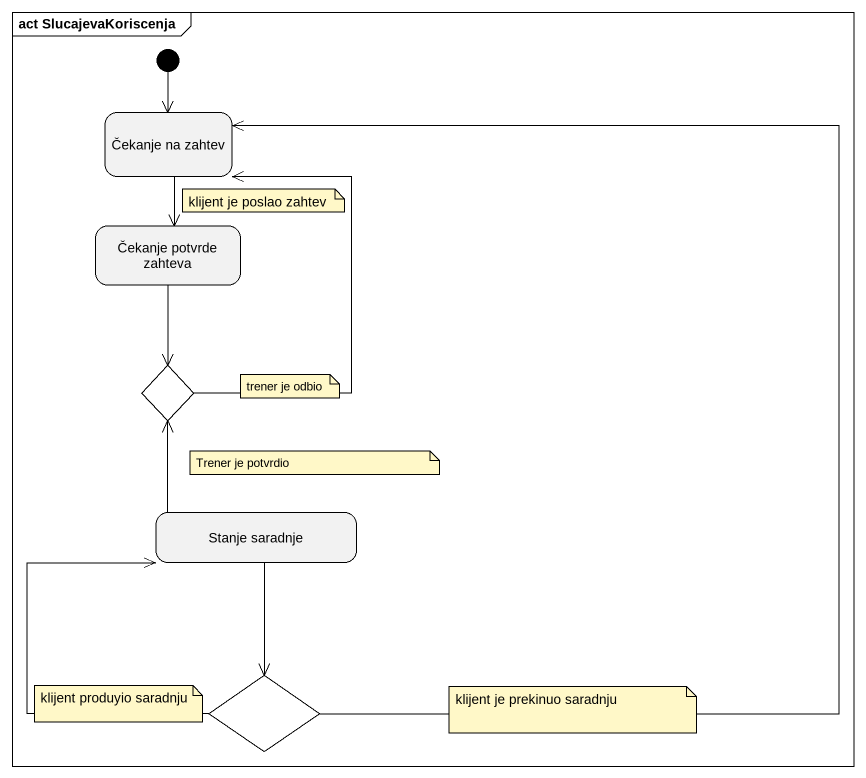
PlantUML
@startuml
mainframe act SlucajevaKoriscenja
hide empty description
state "Čekanje na zahtev" as Čekanje_na_zahtev
state "Čekanje potvrde zahteva" as Čekanje_potvrde_zahteva
state choice1 <<choice>>
state "Stanje saradnje" as Stanje_saradnje
state choice2 <<choice>>
[*] --> Čekanje_na_zahtev
Čekanje_na_zahtev --> Čekanje_potvrde_zahteva
Čekanje_potvrde_zahteva --> choice1
choice1 -up-> Čekanje_na_zahtev
Stanje_saradnje -up-> choice1
Stanje_saradnje --> choice2
choice2 -up-> Čekanje_na_zahtev
choice2 -up-> Stanje_saradnje
note as N1
  klijent je poslao zahtev
end note
note as N2
  trener je odbio
end note
note as N3
  Trener je potvrdio
end note
note as N4
  klijent produyio saradnju
end note
note as N5
  klijent je prekinuo saradnju
end note
@enduml
